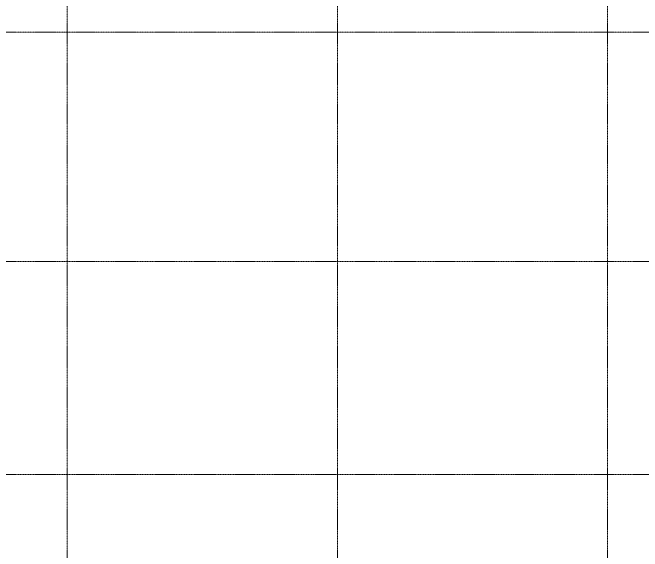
# Model space of a CAD drawing. Header units: millimetres. Extents: x -798 to 124478, y -405 to 121556.
# Drawn here: x 69992 to 89345, y 39219 to 55774 of the extents above; entities that cross this region are included whole.
import ezdxf

# ---------------------------------------------------------------- set-up
doc = ezdxf.new("R2010")
doc.units = ezdxf.units.MM
doc.linetypes.add('CENTER', pattern=[2, 1.25, -0.25, 0.25, -0.25])
doc.linetypes.add('Strichpunkt', pattern=[25.4, 12.7, -6.35, 0, -6.35])
doc.layers.add('A-AXES', color=40, linetype='CENTER', lineweight=5)

# ---------------------------------------------------------------- blocks, each defined once
blk = doc.blocks.new('оси 2')
at = {"layer": 'A-AXES', "linetype": 'Strichpunkt', "transparency": 33554687}
for p, q in [((2231092, -2362645), (2231092, -2399380)), ((2239392, -2362645), (2239392, -2398798)), ((2247692, -2362645), (2247692, -2398216)), ((2282097, -2378446), (2205788, -2378446)), ((2282097, -2385496), (2205788, -2385496)), ((2282097, -2392046), (2205788, -2392046))]:
    blk.add_line(p, q, dxfattribs=at)

msp = doc.modelspace()

# ---------------------------------------------------------------- block references
msp.add_blockref('оси 2', (-2159419, 2433624))

doc.saveas('drawing.dxf')
